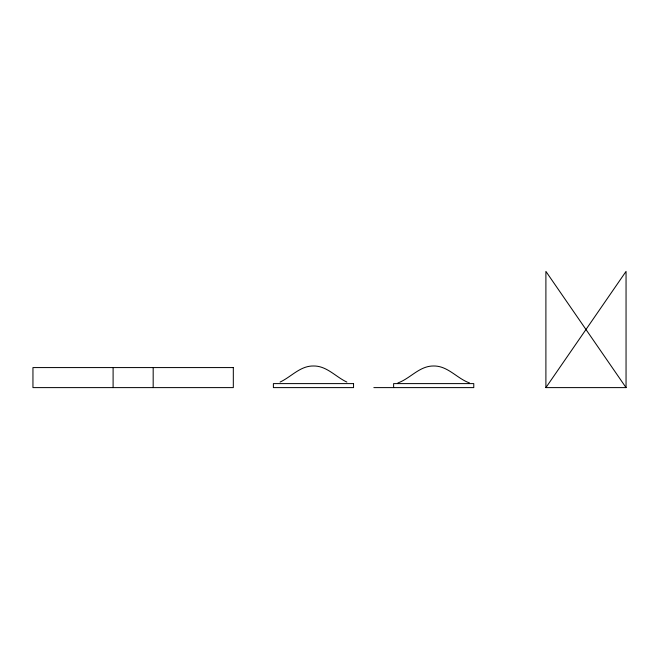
<?xml version="1.0" encoding="UTF-8"?>
<svg xmlns="http://www.w3.org/2000/svg" width="659" height="659" viewBox="0 0 659 659"><rect width="100%" height="100%" fill="white"/><g stroke="black" fill="none" stroke-linecap="round" stroke-linejoin="round"><path stroke-width="0.99" d="M545.899 387.607L626.05 271.393L626.05 387.607L545.899 387.607L545.899 271.393L626.05 387.607M280.075 382.063C291.245 376.907 300.249 365.753 313.47 365.992C326.691 365.753 335.695 376.907 346.865 382.063M397.912 382.937C410.384 378.513 419.429 365.877 433.556 365.992C447.823 365.72 456.959 378.513 469.529 382.953M373.851 387.607L473.772 387.607L473.772 383.604L393.621 383.604L393.621 387.607M153.176 367.574L153.176 387.607M113.101 367.574L113.101 387.607M233.319 367.574L32.95 367.574L32.95 387.607L233.319 387.607L233.319 367.574M353.545 383.604L273.394 383.604L273.394 387.607L353.545 387.607L353.545 383.604"/></g></svg>
